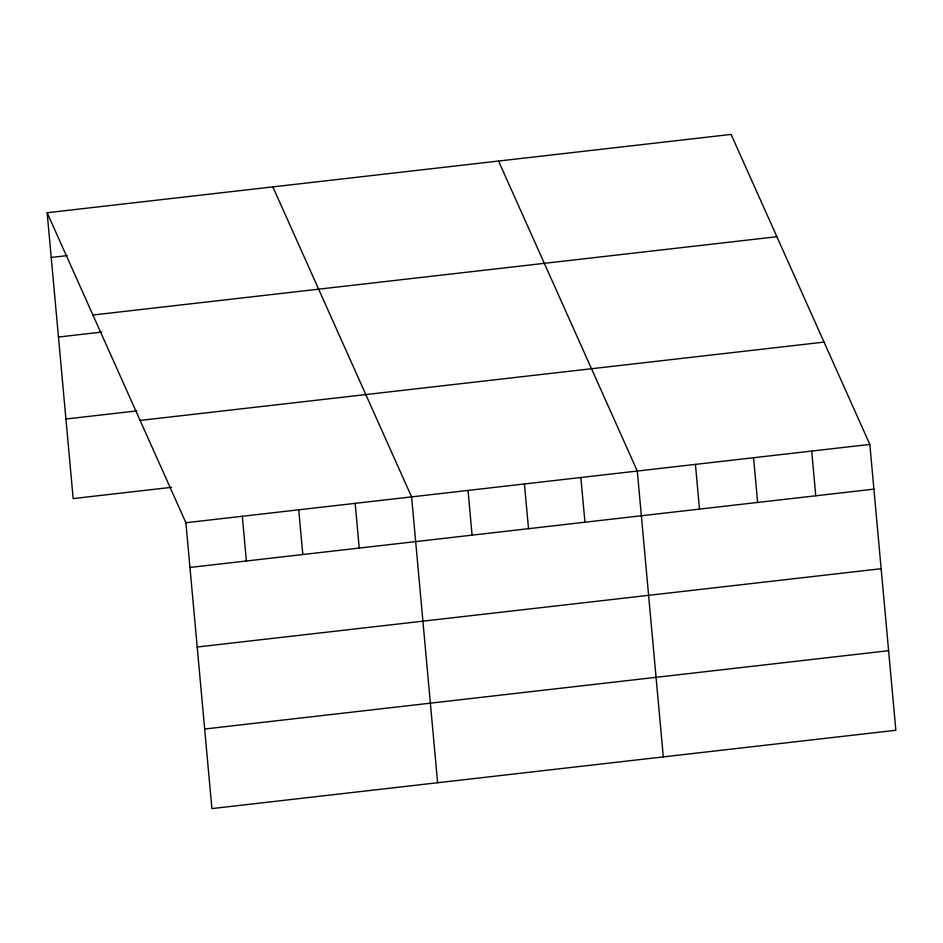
<?xml version="1.0" encoding="UTF-8"?>
<svg xmlns="http://www.w3.org/2000/svg" width="943" height="943" viewBox="0 0 943 943"><rect width="100%" height="100%" fill="white"/><g stroke="black" fill="none" stroke-linecap="round" stroke-linejoin="round"><path stroke-width="1.41" d="M47.15 212.729L731.096 134.413L869.835 444.412L895.85 730.271L211.904 808.587L185.889 522.728L47.15 212.729L73.165 498.588L171.543 487.319M51.217 257.451L67.13 255.624M92.933 315.021L776.879 236.717M58.466 337.028L101.868 332.054M65.927 419.01L136.818 410.9M140.106 420.425L824.052 342.109M185.889 522.728L869.835 444.412M189.956 567.45L873.902 489.134M197.205 647.016L881.151 568.712M204.666 729.01L888.612 650.694M498.552 161.041L637.291 471.04L663.306 756.899M272.857 186.879L411.596 496.878L437.611 782.737M811.699 451.072L815.766 495.794M753.563 457.72L757.63 502.442M695.427 464.38L699.494 509.102M580.864 477.5L584.943 522.222M524.438 483.959L528.516 528.681M468.023 490.419L472.089 535.141M355.169 503.338L359.236 548.06M298.742 509.798L302.809 554.519M242.316 516.257L246.382 560.991"/></g></svg>
